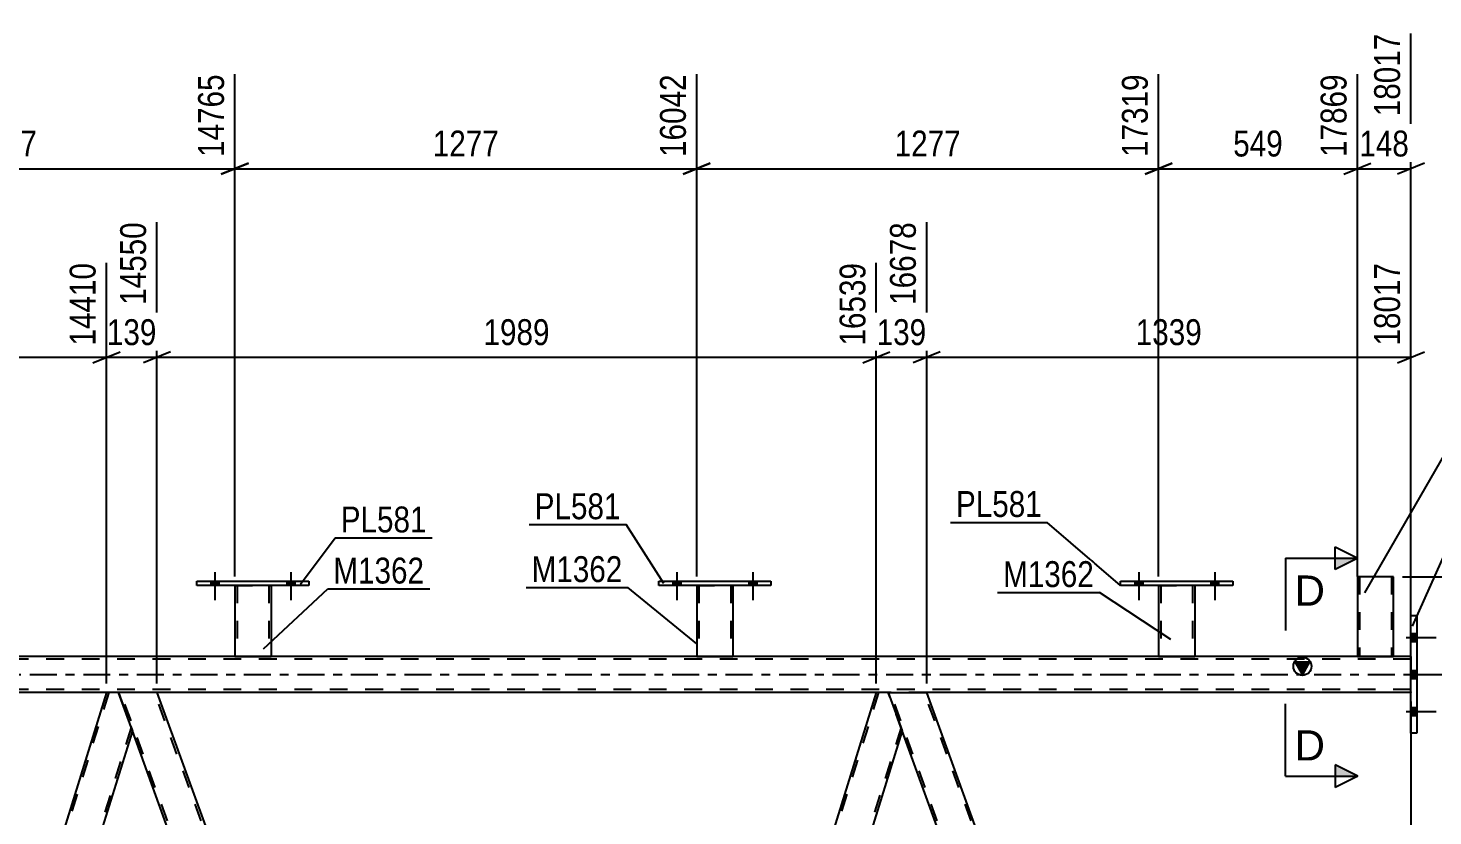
# Model space of a CAD drawing. Header units: millimetres. Extents: x 0 to 841, y 0 to 594.
# Drawn here: x 607.5 to 762.9, y 432.6 to 519.7 of the extents above; entities that cross this region are included whole.
import ezdxf

# ---------------------------------------------------------------- set-up
doc = ezdxf.new("R2010")
doc.units = ezdxf.units.MM
doc.linetypes.add('DXK_LINE_DOT2', pattern=[3.9198, 1.9599, -1.9599])
doc.linetypes.add('DXK_LINE_DOT3', pattern=[5.9187, 2.979, -0.9799, 0.9799, -0.9799])
doc.styles.add('Arial', font='ARIAL.TTF', dxfattribs={"height": 0.2})
doc.styles.add('Arial Narrow', font='ARIALN.TTF', dxfattribs={"height": 0.2})

# ---------------------------------------------------------------- blocks, each defined once
blk = doc.blocks.new('Bolt-232924980-2338 - 2334')
at = {"linetype": 'Continuous'}
for points in [[(761.09, 451.94), (761.09, 452.82), (760.45, 452.82), (760.45, 451.94)], [(761.09, 451.94), (761.09, 452.82), (760.45, 452.82), (760.45, 451.94)], [(761.09, 451.94), (761.09, 452.82), (760.45, 452.82), (760.45, 451.94)], [(761.09, 447.84), (761.09, 448.72), (760.45, 448.72), (760.45, 447.84)], [(761.09, 447.84), (761.09, 448.72), (760.45, 448.72), (760.45, 447.84)], [(761.09, 443.74), (761.09, 444.62), (760.45, 444.62), (760.45, 443.74)], [(761.09, 443.74), (761.09, 444.62), (760.45, 444.62), (760.45, 443.74)], [(761.09, 443.74), (761.09, 444.62), (760.45, 444.62), (760.45, 443.74)]]:
    blk.add_hatch(color=1, dxfattribs=at).paths.add_polyline_path(points)
at = {"color": 1, "linetype": 'Continuous'}
for p, q in [((759.93, 452.38), (763.25, 452.38)), ((759.93, 452.38), (763.25, 452.38)), ((759.93, 452.38), (763.25, 452.38)), ((760.45, 452.82), (761.09, 452.82)), ((760.45, 452.82), (761.09, 452.82)), ((760.45, 452.82), (761.09, 452.82)), ((760.45, 451.94), (761.09, 451.94)), ((760.45, 451.94), (761.09, 451.94)), ((760.45, 451.94), (761.09, 451.94)), ((759.93, 448.28), (763.25, 448.28)), ((759.93, 448.28), (763.25, 448.28)), ((760.45, 448.72), (761.09, 448.72)), ((760.45, 448.72), (761.09, 448.72)), ((760.45, 447.84), (761.09, 447.84)), ((760.45, 447.84), (761.09, 447.84)), ((760.45, 444.62), (761.09, 444.62)), ((760.45, 444.62), (761.09, 444.62)), ((760.45, 444.62), (761.09, 444.62)), ((759.93, 444.18), (763.25, 444.18)), ((759.93, 444.18), (763.25, 444.18)), ((759.93, 444.18), (763.25, 444.18)), ((760.45, 443.74), (761.09, 443.74)), ((760.45, 443.74), (761.09, 443.74)), ((760.45, 443.74), (761.09, 443.74))]:
    blk.add_line(p, q, dxfattribs=at)
blk = doc.blocks.new('Bolt-232924980-32868 - 2334')
at = {"linetype": 'Continuous'}
for points in [[(729.91, 458.12), (730.79, 458.12), (730.79, 458.6), (729.91, 458.6)], [(738.31, 458.12), (739.19, 458.12), (739.19, 458.6), (738.31, 458.6)]]:
    blk.add_hatch(color=1, dxfattribs=at).paths.add_polyline_path(points)
at = {"color": 1, "linetype": 'Continuous'}
for p, q in [((729.91, 458.6), (729.91, 458.12)), ((730.35, 459.6), (730.35, 456.48)), ((730.79, 458.6), (730.79, 458.12)), ((738.31, 458.6), (738.31, 458.12)), ((738.75, 459.6), (738.75, 456.48)), ((739.19, 458.6), (739.19, 458.12))]:
    blk.add_line(p, q, dxfattribs=at)
blk = doc.blocks.new('Bolt-232924980-32867 - 2334')
at = {"linetype": 'Continuous'}
for points in [[(729.91, 458.12), (730.79, 458.12), (730.79, 458.6), (729.91, 458.6)], [(738.31, 458.12), (739.19, 458.12), (739.19, 458.6), (738.31, 458.6)]]:
    blk.add_hatch(color=1, dxfattribs=at).paths.add_polyline_path(points)
at = {"color": 1, "linetype": 'Continuous'}
for p, q in [((729.91, 458.6), (729.91, 458.12)), ((730.35, 459.6), (730.35, 456.48)), ((730.79, 458.6), (730.79, 458.12)), ((738.31, 458.6), (738.31, 458.12)), ((738.75, 459.6), (738.75, 456.48)), ((739.19, 458.6), (739.19, 458.12))]:
    blk.add_line(p, q, dxfattribs=at)
blk = doc.blocks.new('Part-232924980-2497 - 2334')
at = {"color": 2, "linetype": 'Continuous'}
for p, q in [((760.45, 441.78), (760.45, 454.78)), ((760.45, 454.78), (761.09, 454.78)), ((761.09, 454.78), (761.09, 441.78)), ((761.09, 441.78), (760.45, 441.78))]:
    blk.add_line(p, q, dxfattribs=at)
blk = doc.blocks.new('Part-232924980-2433 - 2334')
at = {"color": 7, "linetype": 'DXK_LINE_DOT2'}
for p, q in [((701.58, 446.28), (664.76, 328.16)), ((704.06, 442.4), (667.55, 325.28)), ((664.63, 328.53), (665.05, 329.88)), ((669.24, 329.88), (667.8, 325.28)), ((665.81, 325.28), (664.63, 328.53)), ((667.8, 325.28), (665.81, 325.28))]:
    blk.add_line(p, q, dxfattribs=at)
at = {"color": 2, "linetype": 'Continuous'}
for p, q in [((701.33, 446.28), (665.05, 329.88)), ((702.65, 446.28), (701.33, 446.28)), ((702.65, 446.28), (704.19, 442.03)), ((704.19, 442.03), (669.24, 329.88))]:
    blk.add_line(p, q, dxfattribs=at)
blk = doc.blocks.new('Part-232924980-2438 - 2334')
at = {"color": 2, "linetype": 'Continuous'}
for p, q in [((621.77, 446.28), (617.51, 446.28)), ((621.77, 446.28), (664.13, 329.88)), ((659.88, 329.88), (619.06, 442.03))]:
    blk.add_line(p, q, dxfattribs=at)
at = {"color": 7, "linetype": 'DXK_LINE_DOT2'}
for p, q in [((617.51, 446.28), (619.06, 442.03)), ((661.81, 325.28), (617.77, 446.28)), ((665.55, 325.28), (621.51, 446.28)), ((661.55, 325.28), (659.88, 329.88)), ((665.81, 325.28), (664.13, 329.88)), ((665.81, 325.28), (661.55, 325.28))]:
    blk.add_line(p, q, dxfattribs=at)
blk = doc.blocks.new('Part-232924980-2443 - 2334')
at = {"color": 2, "linetype": 'Continuous'}
for p, q in [((616.19, 446.28), (579.49, 328.53)), ((617.51, 446.28), (616.19, 446.28)), ((619.06, 442.03), (617.51, 446.28)), ((619.06, 442.03), (582.67, 325.28)), ((580.68, 325.28), (579.49, 328.53))]:
    blk.add_line(p, q, dxfattribs=at)
at = {"color": 7, "linetype": 'DXK_LINE_DOT2'}
for p, q in [((616.45, 446.28), (579.63, 328.16)), ((618.92, 442.4), (582.42, 325.28)), ((582.67, 325.28), (580.68, 325.28))]:
    blk.add_line(p, q, dxfattribs=at)
blk = doc.blocks.new('Part-232924980-32838 - 2334')
at = {"color": 2, "linetype": 'Continuous'}
for p, q in [((732.55, 458.12), (732.55, 450.28)), ((736.55, 458.12), (736.55, 450.28)), ((732.55, 450.28), (736.55, 450.28))]:
    blk.add_line(p, q, dxfattribs=at)
at = {"color": 7, "linetype": 'DXK_LINE_DOT2'}
for p, q in [((732.55, 458.12), (736.55, 458.12)), ((732.55, 458.12), (732.55, 458.12)), ((732.55, 458.12), (732.55, 458.12)), ((732.79, 458.12), (732.79, 450.28)), ((736.31, 458.12), (736.31, 450.28)), ((736.55, 458.12), (736.55, 458.12)), ((736.55, 458.12), (736.55, 458.12)), ((736.26, 450.28), (736.3, 450.28)), ((736.26, 450.28), (736.3, 450.28)), ((736.3, 450.28), (736.31, 450.28)), ((736.3, 450.28), (736.31, 450.28))]:
    blk.add_line(p, q, dxfattribs=at)
blk = doc.blocks.new('Part-232924980-2518 - 2334')
at = {"linetype": 'Continuous'}
blk.add_hatch(color=2, dxfattribs=at).paths.add_polyline_path([(748.45, 448.28), (747.65, 449.68), (749.25, 449.68)])
at = {"color": 2, "linetype": 'Continuous'}
for p, q in [((760.45, 450.28), (98.71, 450.28)), ((748.45, 448.28), (747.65, 449.68)), ((747.65, 449.68), (749.25, 449.68)), ((749.25, 449.68), (748.45, 448.28)), ((616.19, 446.28), (536.64, 446.28)), ((701.33, 446.28), (621.77, 446.28)), ((760.45, 446.28), (706.9, 446.28))]:
    blk.add_line(p, q, dxfattribs=at)
at = {"color": 7, "linetype": 'DXK_LINE_DOT2'}
for p, q in [((760.45, 449.96), (98.71, 449.96)), ((760.45, 450.28), (760.45, 446.28)), ((760.45, 446.6), (98.71, 446.6)), ((621.77, 446.28), (616.19, 446.28)), ((706.9, 446.28), (701.33, 446.28))]:
    blk.add_line(p, q, dxfattribs=at)
at = {"color": 7, "linetype": 'DXK_LINE_DOT3'}
blk.add_line((98.71, 448.28), (760.45, 448.28), dxfattribs=at)
at = {"color": 2, "linetype": 'Continuous'}
blk.add_circle((748.45, 449.18), 1, dxfattribs=at)
blk = doc.blocks.new('Part-232924980-2572 - 2334')
at = {"color": 2, "linetype": 'Continuous'}
for p, q in [((702.65, 446.28), (706.9, 446.28)), ((750.94, 325.28), (706.9, 446.28)), ((746.69, 325.28), (704.19, 442.03))]:
    blk.add_line(p, q, dxfattribs=at)
at = {"color": 7, "linetype": 'DXK_LINE_DOT2'}
for p, q in [((704.19, 442.03), (702.65, 446.28)), ((746.94, 325.28), (702.9, 446.28)), ((750.69, 325.28), (706.65, 446.28)), ((750.94, 325.28), (746.69, 325.28))]:
    blk.add_line(p, q, dxfattribs=at)
blk = doc.blocks.new('Part-232924980-32834 - 2334')
at = {"color": 2, "linetype": 'Continuous'}
for p, q in [((630.39, 458.12), (630.39, 450.28)), ((634.39, 458.12), (634.39, 450.28)), ((630.39, 450.28), (634.39, 450.28))]:
    blk.add_line(p, q, dxfattribs=at)
at = {"color": 7, "linetype": 'DXK_LINE_DOT2'}
for p, q in [((630.39, 458.12), (634.39, 458.12)), ((630.39, 458.12), (630.39, 458.12)), ((630.39, 458.12), (630.39, 458.12)), ((630.63, 458.12), (630.63, 450.28)), ((634.15, 458.12), (634.15, 450.28)), ((634.39, 458.12), (634.39, 458.12)), ((634.39, 458.12), (634.39, 458.12)), ((634.13, 450.28), (634.1, 450.28)), ((634.1, 450.28), (634.13, 450.28)), ((634.15, 450.28), (634.13, 450.28)), ((634.13, 450.28), (634.15, 450.28))]:
    blk.add_line(p, q, dxfattribs=at)
blk = doc.blocks.new('Part-232924980-32835 - 2334')
at = {"color": 2, "linetype": 'Continuous'}
for p, q in [((626.19, 458.12), (626.19, 458.6)), ((626.19, 458.6), (638.59, 458.6)), ((638.59, 458.6), (638.59, 458.12)), ((638.59, 458.12), (626.19, 458.12))]:
    blk.add_line(p, q, dxfattribs=at)
blk = doc.blocks.new('Part-232924980-32836 - 2334')
at = {"color": 2, "linetype": 'Continuous'}
for p, q in [((681.47, 458.12), (681.47, 450.28)), ((685.47, 458.12), (685.47, 450.28)), ((681.47, 450.28), (685.47, 450.28))]:
    blk.add_line(p, q, dxfattribs=at)
at = {"color": 7, "linetype": 'DXK_LINE_DOT2'}
for p, q in [((681.47, 458.12), (685.47, 458.12)), ((681.47, 458.12), (681.47, 458.12)), ((681.47, 458.12), (681.47, 458.12)), ((681.71, 458.12), (681.71, 450.28)), ((685.23, 458.12), (685.23, 450.28)), ((685.47, 458.12), (685.47, 458.12)), ((685.47, 458.12), (685.47, 458.12)), ((685.18, 450.28), (685.21, 450.28)), ((685.18, 450.28), (685.21, 450.28)), ((685.21, 450.28), (685.23, 450.28)), ((685.21, 450.28), (685.23, 450.28))]:
    blk.add_line(p, q, dxfattribs=at)
blk = doc.blocks.new('Part-232924980-32837 - 2334')
at = {"color": 2, "linetype": 'Continuous'}
for p, q in [((677.27, 458.12), (677.27, 458.6)), ((677.27, 458.6), (689.67, 458.6)), ((689.67, 458.6), (689.67, 458.12)), ((689.67, 458.12), (677.27, 458.12))]:
    blk.add_line(p, q, dxfattribs=at)
blk = doc.blocks.new('Part-232924980-32839 - 2334')
at = {"color": 2, "linetype": 'Continuous'}
for p, q in [((728.35, 458.12), (728.35, 458.6)), ((728.35, 458.6), (740.75, 458.6)), ((740.75, 458.6), (740.75, 458.12)), ((740.75, 458.12), (728.35, 458.12))]:
    blk.add_line(p, q, dxfattribs=at)
blk = doc.blocks.new('Part-232924980-32840 - 2334')
at = {"color": 2, "linetype": 'Continuous'}
for p, q in [((758.53, 459.08), (754.53, 459.08)), ((754.53, 459.08), (754.53, 450.28)), ((758.53, 450.28), (758.53, 459.08)), ((754.53, 450.28), (758.53, 450.28))]:
    blk.add_line(p, q, dxfattribs=at)
at = {"color": 7, "linetype": 'DXK_LINE_DOT2'}
for p, q in [((754.77, 459.08), (754.77, 450.28)), ((758.22, 459.08), (758.23, 459.08)), ((758.23, 459.08), (758.27, 459.08)), ((758.27, 459.08), (758.29, 459.08)), ((758.29, 459.08), (758.29, 450.28)), ((758.27, 450.28), (758.23, 450.28)), ((758.27, 450.28), (758.23, 450.28)), ((758.29, 450.28), (758.27, 450.28)), ((758.27, 450.28), (758.29, 450.28))]:
    blk.add_line(p, q, dxfattribs=at)
blk = doc.blocks.new('Bolt-232924980-32863 - 2334')
at = {"linetype": 'Continuous'}
for points in [[(627.75, 458.12), (628.63, 458.12), (628.63, 458.6), (627.75, 458.6)], [(636.15, 458.12), (637.03, 458.12), (637.03, 458.6), (636.15, 458.6)]]:
    blk.add_hatch(color=1, dxfattribs=at).paths.add_polyline_path(points)
at = {"color": 1, "linetype": 'Continuous'}
for p, q in [((627.75, 458.6), (627.75, 458.12)), ((628.19, 459.6), (628.19, 456.48)), ((628.63, 458.6), (628.63, 458.12)), ((636.15, 458.6), (636.15, 458.12)), ((636.59, 459.6), (636.59, 456.48)), ((637.03, 458.6), (637.03, 458.12))]:
    blk.add_line(p, q, dxfattribs=at)
blk = doc.blocks.new('Bolt-232924980-32864 - 2334')
at = {"linetype": 'Continuous'}
for points in [[(627.75, 458.12), (628.63, 458.12), (628.63, 458.6), (627.75, 458.6)], [(636.15, 458.12), (637.03, 458.12), (637.03, 458.6), (636.15, 458.6)]]:
    blk.add_hatch(color=1, dxfattribs=at).paths.add_polyline_path(points)
at = {"color": 1, "linetype": 'Continuous'}
for p, q in [((627.75, 458.6), (627.75, 458.12)), ((628.19, 459.6), (628.19, 456.48)), ((628.63, 458.6), (628.63, 458.12)), ((636.15, 458.6), (636.15, 458.12)), ((636.59, 459.6), (636.59, 456.48)), ((637.03, 458.6), (637.03, 458.12))]:
    blk.add_line(p, q, dxfattribs=at)
blk = doc.blocks.new('Bolt-232924980-32865 - 2334')
at = {"linetype": 'Continuous'}
for points in [[(678.83, 458.12), (679.71, 458.12), (679.71, 458.6), (678.83, 458.6)], [(687.23, 458.12), (688.11, 458.12), (688.11, 458.6), (687.23, 458.6)]]:
    blk.add_hatch(color=1, dxfattribs=at).paths.add_polyline_path(points)
at = {"color": 1, "linetype": 'Continuous'}
for p, q in [((678.83, 458.6), (678.83, 458.12)), ((679.27, 459.6), (679.27, 456.48)), ((679.71, 458.6), (679.71, 458.12)), ((687.23, 458.6), (687.23, 458.12)), ((687.67, 459.6), (687.67, 456.48)), ((688.11, 458.6), (688.11, 458.12))]:
    blk.add_line(p, q, dxfattribs=at)
blk = doc.blocks.new('Bolt-232924980-32866 - 2334')
at = {"linetype": 'Continuous'}
for points in [[(678.83, 458.12), (679.71, 458.12), (679.71, 458.6), (678.83, 458.6)], [(687.23, 458.12), (688.11, 458.12), (688.11, 458.6), (687.23, 458.6)]]:
    blk.add_hatch(color=1, dxfattribs=at).paths.add_polyline_path(points)
at = {"color": 1, "linetype": 'Continuous'}
for p, q in [((678.83, 458.6), (678.83, 458.12)), ((679.27, 459.6), (679.27, 456.48)), ((679.71, 458.6), (679.71, 458.12)), ((687.23, 458.6), (687.23, 458.12)), ((687.67, 459.6), (687.67, 456.48)), ((688.11, 458.6), (688.11, 458.12))]:
    blk.add_line(p, q, dxfattribs=at)
blk = doc.blocks.new('StraightDimension-232924980-10067 - 2334')
at = {"color": 7, "linetype": 'Continuous'}
for p, q in [((621.77, 447.28), (621.77, 498.28)), ((701.33, 447.28), (701.33, 493.78)), ((623.27, 483.94), (620.27, 482.74)), ((621.77, 483.34), (701.33, 483.34)), ((699.83, 482.74), (702.83, 483.94))]:
    blk.add_line(p, q, dxfattribs=at)
at = {"color": 0, "linetype": 'Continuous'}
blk.add_wipeout([(700.73, 494.38), (696.53, 494.38), (696.53, 484.04), (700.73, 484.04)], dxfattribs=at)
at = {"color": 0}
blk.add_wipeout([(665.81, 484.09), (665.81, 488.29), (657.29, 488.29), (657.29, 484.09)], dxfattribs=at)
at = {"color": 3, "linetype": 'Continuous', "style": 'Arial Narrow'}
blk.add_text('16539', height=2.863, rotation=90.0002, dxfattribs=at).set_placement((700.13, 484.64))
at = {"color": 3, "style": 'Arial Narrow'}
blk.add_text('1989', height=2.863, dxfattribs=at).set_placement((657.89, 484.69))
blk = doc.blocks.new('StraightDimension-232924980-36640 - 2334')
at = {"color": 7, "linetype": 'Continuous'}
for p, q in [((810.27, 457.58), (809.07, 460.58)), ((759.53, 459.08), (812.07, 459.08)), ((809.67, 314.68), (809.67, 459.08)), ((809.07, 316.18), (810.27, 313.18)), ((673.38, 314.68), (812.07, 314.68))]:
    blk.add_line(p, q, dxfattribs=at)
at = {"color": 0}
blk.add_wipeout([(808.92, 391.14), (804.72, 391.14), (804.72, 382.62), (808.92, 382.62)], dxfattribs=at)
at = {"color": 3, "style": 'Arial Narrow'}
blk.add_text('3610', height=2.863, rotation=90.0002, dxfattribs=at).set_placement((808.32, 383.22))
blk = doc.blocks.new('StraightDimension-232924980-9369 - 2334')
at = {"color": 7, "linetype": 'Continuous'}
for p, q in [((760.45, 445.28), (760.45, 385.94)), ((782.35, 326.28), (782.35, 391.19)), ((761.95, 388.94), (758.95, 387.74)), ((780.85, 387.74), (783.85, 388.94)), ((760.45, 388.34), (782.35, 388.34))]:
    blk.add_line(p, q, dxfattribs=at)
at = {"color": 0}
blk.add_wipeout([(775.66, 389.09), (775.66, 393.29), (767.14, 393.29), (767.14, 389.09)], dxfattribs=at)
at = {"color": 3, "style": 'Arial Narrow'}
blk.add_text('1290', height=2.863, dxfattribs=at).set_placement((767.74, 389.69))
blk = doc.blocks.new('StraightDimension-232924980-36407 - 2334')
at = {"color": 7, "linetype": 'Continuous'}
for p, q in [((760.45, 451.28), (760.45, 519.13)), ((754.53, 459.12), (754.53, 514.63)), ((753.03, 503.59), (756.03, 504.79)), ((754.53, 504.19), (760.45, 504.19)), ((761.95, 504.79), (758.95, 503.59))]:
    blk.add_line(p, q, dxfattribs=at)
at = {"color": 0}
blk.add_wipeout([(760.83, 504.94), (760.83, 509.14), (754.15, 509.14), (754.15, 504.94)], dxfattribs=at)
at = {"color": 3, "style": 'Arial Narrow'}
blk.add_text('148', height=2.863, dxfattribs=at).set_placement((754.75, 505.54))
at = {"color": 0, "linetype": 'Continuous'}
blk.add_wipeout([(759.85, 519.73), (755.65, 519.73), (755.65, 509.39), (759.85, 509.39)], dxfattribs=at)
at = {"color": 3, "linetype": 'Continuous', "style": 'Arial Narrow'}
blk.add_text('18017', height=2.863, rotation=90.0002, dxfattribs=at).set_placement((759.25, 509.99))
blk = doc.blocks.new('StraightDimension-232924980-9352 - 2334')
at = {"color": 7, "linetype": 'Continuous'}
for p, q in [((798.23, 446.78), (797.03, 449.78)), ((761.45, 448.28), (800.03, 448.28)), ((797.63, 322.28), (797.63, 448.28)), ((797.03, 323.78), (798.23, 320.78)), ((784.15, 322.28), (800.03, 322.28))]:
    blk.add_line(p, q, dxfattribs=at)
at = {"color": 0}
blk.add_wipeout([(796.88, 389.53), (792.68, 389.53), (792.68, 381.02), (796.88, 381.02)], dxfattribs=at)
at = {"color": 3, "style": 'Arial Narrow'}
blk.add_text('3150', height=2.863, rotation=90.0002, dxfattribs=at).set_placement((796.28, 381.62))
blk = doc.blocks.new('StraightDimension-232924980-10065 - 2334')
at = {"color": 7, "linetype": 'Continuous'}
for p, q in [((706.9, 447.28), (706.9, 498.28)), ((760.45, 451.28), (760.45, 493.78)), ((708.4, 483.94), (705.4, 482.74)), ((706.9, 483.34), (760.45, 483.34)), ((758.95, 482.74), (761.95, 483.94))]:
    blk.add_line(p, q, dxfattribs=at)
at = {"color": 0, "linetype": 'Continuous'}
blk.add_wipeout([(759.85, 494.38), (755.65, 494.38), (755.65, 484.04), (759.85, 484.04)], dxfattribs=at)
at = {"color": 0}
blk.add_wipeout([(737.93, 484.09), (737.93, 488.29), (729.42, 488.29), (729.42, 484.09)], dxfattribs=at)
at = {"color": 3, "linetype": 'Continuous', "style": 'Arial Narrow'}
blk.add_text('18017', height=2.863, rotation=90.0002, dxfattribs=at).set_placement((759.25, 484.64))
at = {"color": 3, "style": 'Arial Narrow'}
blk.add_text('1339', height=2.863, dxfattribs=at).set_placement((730.02, 484.69))
blk = doc.blocks.new('StraightDimension-232924980-10066 - 2334')
at = {"color": 7, "linetype": 'Continuous'}
for p, q in [((706.9, 447.28), (706.9, 498.28)), ((701.33, 447.28), (701.33, 493.78)), ((699.83, 482.74), (702.83, 483.94)), ((701.33, 483.34), (706.9, 483.34)), ((708.4, 483.94), (705.4, 482.74))]:
    blk.add_line(p, q, dxfattribs=at)
at = {"color": 0}
blk.add_wipeout([(707.46, 484.09), (707.46, 488.29), (700.77, 488.29), (700.77, 484.09)], dxfattribs=at)
at = {"color": 3, "style": 'Arial Narrow'}
blk.add_text('139', height=2.863, dxfattribs=at).set_placement((701.37, 484.69))
at = {"color": 0, "linetype": 'Continuous'}
blk.add_wipeout([(706.3, 498.88), (702.1, 498.88), (702.1, 488.54), (706.3, 488.54)], dxfattribs=at)
at = {"color": 3, "linetype": 'Continuous', "style": 'Arial Narrow'}
blk.add_text('16678', height=2.863, rotation=90.0002, dxfattribs=at).set_placement((705.7, 489.14))
blk = doc.blocks.new('StraightDimension-232924980-10068 - 2334')
at = {"color": 7, "linetype": 'Continuous'}
for p, q in [((621.77, 447.28), (621.77, 498.28)), ((616.19, 447.28), (616.19, 493.78)), ((614.69, 482.74), (617.69, 483.94)), ((616.19, 483.34), (621.77, 483.34)), ((623.27, 483.94), (620.27, 482.74))]:
    blk.add_line(p, q, dxfattribs=at)
at = {"color": 0}
blk.add_wipeout([(622.32, 484.09), (622.32, 488.29), (615.64, 488.29), (615.64, 484.09)], dxfattribs=at)
at = {"color": 3, "style": 'Arial Narrow'}
blk.add_text('139', height=2.863, dxfattribs=at).set_placement((616.24, 484.69))
at = {"color": 0, "linetype": 'Continuous'}
blk.add_wipeout([(621.17, 498.88), (616.97, 498.88), (616.97, 488.54), (621.17, 488.54)], dxfattribs=at)
at = {"color": 3, "linetype": 'Continuous', "style": 'Arial Narrow'}
blk.add_text('14550', height=2.863, rotation=90.0002, dxfattribs=at).set_placement((620.57, 489.14))
blk = doc.blocks.new('StraightDimension-232924980-10069 - 2334')
at = {"color": 7, "linetype": 'Continuous'}
for p, q in [((536.64, 447.28), (536.64, 498.28)), ((616.19, 447.28), (616.19, 493.78)), ((538.14, 483.94), (535.14, 482.74)), ((536.64, 483.34), (616.19, 483.34)), ((614.69, 482.74), (617.69, 483.94))]:
    blk.add_line(p, q, dxfattribs=at)
at = {"color": 0, "linetype": 'Continuous'}
blk.add_wipeout([(615.59, 494.38), (611.39, 494.38), (611.39, 484.04), (615.59, 484.04)], dxfattribs=at)
at = {"color": 0}
blk.add_wipeout([(580.67, 484.09), (580.67, 488.29), (572.16, 488.29), (572.16, 484.09)], dxfattribs=at)
at = {"color": 3, "linetype": 'Continuous', "style": 'Arial Narrow'}
blk.add_text('14410', height=2.863, rotation=90.0002, dxfattribs=at).set_placement((614.99, 484.64))
at = {"color": 3, "style": 'Arial Narrow'}
blk.add_text('1989', height=2.863, dxfattribs=at).set_placement((572.76, 484.69))
blk = doc.blocks.new('StraightDimension-232924980-36408 - 2334')
at = {"color": 7, "linetype": 'Continuous'}
for p, q in [((732.55, 459.12), (732.55, 514.63)), ((754.53, 459.12), (754.53, 514.63)), ((734.05, 504.79), (731.05, 503.59)), ((732.55, 504.19), (754.53, 504.19)), ((753.03, 503.59), (756.03, 504.79))]:
    blk.add_line(p, q, dxfattribs=at)
at = {"color": 0, "linetype": 'Continuous'}
blk.add_wipeout([(753.93, 515.23), (749.73, 515.23), (749.73, 504.89), (753.93, 504.89)], dxfattribs=at)
at = {"color": 0}
blk.add_wipeout([(746.88, 504.94), (746.88, 509.14), (740.2, 509.14), (740.2, 504.94)], dxfattribs=at)
at = {"color": 3, "linetype": 'Continuous', "style": 'Arial Narrow'}
blk.add_text('17869', height=2.863, rotation=90.0002, dxfattribs=at).set_placement((753.33, 505.49))
at = {"color": 3, "style": 'Arial Narrow'}
blk.add_text('549', height=2.863, dxfattribs=at).set_placement((740.8, 505.54))
blk = doc.blocks.new('StraightDimension-232924980-36409 - 2334')
at = {"color": 7, "linetype": 'Continuous'}
for p, q in [((681.47, 459.12), (681.47, 514.63)), ((732.55, 459.12), (732.55, 514.63)), ((682.97, 504.79), (679.97, 503.59)), ((681.47, 504.19), (732.55, 504.19)), ((731.05, 503.59), (734.05, 504.79))]:
    blk.add_line(p, q, dxfattribs=at)
at = {"color": 0, "linetype": 'Continuous'}
blk.add_wipeout([(731.95, 515.23), (727.75, 515.23), (727.75, 504.89), (731.95, 504.89)], dxfattribs=at)
at = {"color": 0}
blk.add_wipeout([(711.27, 504.94), (711.27, 509.14), (702.76, 509.14), (702.76, 504.94)], dxfattribs=at)
at = {"color": 3, "linetype": 'Continuous', "style": 'Arial Narrow'}
blk.add_text('17319', height=2.863, rotation=90.0002, dxfattribs=at).set_placement((731.35, 505.49))
at = {"color": 3, "style": 'Arial Narrow'}
blk.add_text('1277', height=2.863, dxfattribs=at).set_placement((703.36, 505.54))
blk = doc.blocks.new('StraightDimension-232924980-36410 - 2334')
at = {"color": 7, "linetype": 'Continuous'}
for p, q in [((630.39, 459.12), (630.39, 514.63)), ((681.47, 459.12), (681.47, 514.63)), ((631.89, 504.79), (628.89, 503.59)), ((630.39, 504.19), (681.47, 504.19)), ((679.97, 503.59), (682.97, 504.79))]:
    blk.add_line(p, q, dxfattribs=at)
at = {"color": 0, "linetype": 'Continuous'}
blk.add_wipeout([(680.87, 515.23), (676.67, 515.23), (676.67, 504.89), (680.87, 504.89)], dxfattribs=at)
at = {"color": 0}
blk.add_wipeout([(660.19, 504.94), (660.19, 509.14), (651.68, 509.14), (651.68, 504.94)], dxfattribs=at)
at = {"color": 3, "linetype": 'Continuous', "style": 'Arial Narrow'}
blk.add_text('16042', height=2.863, rotation=90.0002, dxfattribs=at).set_placement((680.27, 505.49))
at = {"color": 3, "style": 'Arial Narrow'}
blk.add_text('1277', height=2.863, dxfattribs=at).set_placement((652.28, 505.54))
blk = doc.blocks.new('StraightDimension-232924980-36411 - 2334')
at = {"color": 7, "linetype": 'Continuous'}
for p, q in [((579.31, 459.12), (579.31, 514.63)), ((630.39, 459.12), (630.39, 514.63)), ((580.81, 504.79), (577.81, 503.59)), ((579.31, 504.19), (630.39, 504.19)), ((628.89, 503.59), (631.89, 504.79))]:
    blk.add_line(p, q, dxfattribs=at)
at = {"color": 0, "linetype": 'Continuous'}
blk.add_wipeout([(629.79, 515.23), (625.59, 515.23), (625.59, 504.89), (629.79, 504.89)], dxfattribs=at)
at = {"color": 0}
blk.add_wipeout([(609.11, 504.94), (609.11, 509.14), (600.6, 509.14), (600.6, 504.94)], dxfattribs=at)
at = {"color": 3, "linetype": 'Continuous', "style": 'Arial Narrow'}
blk.add_text('14765', height=2.863, rotation=90.0002, dxfattribs=at).set_placement((629.19, 505.49))
at = {"color": 3, "style": 'Arial Narrow'}
blk.add_text('1277', height=2.863, dxfattribs=at).set_placement((601.2, 505.54))
blk = doc.blocks.new('Mark-232924980-36789 - 2334')
at = {"color": 0}
blk.add_wipeout([(673.26, 458.49), (673.26, 461.49), (663.21, 461.49), (663.21, 458.49)], dxfattribs=at)
blk.add_wipeout([(673.26, 458.49), (673.26, 461.49), (663.21, 461.49), (663.21, 458.49)], dxfattribs=at)
at = {"color": 30, "linetype": 'Continuous'}
for p in [(662.61, 457.89), (681.48, 451.67)]:
    blk.add_line(p, (673.86, 457.89), dxfattribs=at)
at = {"color": 3, "style": 'Arial Narrow'}
blk.add_text('M1362', height=2.863, dxfattribs=at).set_placement((663.21, 458.49))
blk = doc.blocks.new('Mark-232924980-9469 - 2334')
at = {"color": 0}
blk.add_wipeout([(773.21, 467.17), (773.21, 470.17), (767, 470.17), (767, 467.17)], dxfattribs=at)
blk.add_wipeout([(773.21, 467.17), (773.21, 470.17), (767, 470.17), (767, 467.17)], dxfattribs=at)
at = {"color": 30, "linetype": 'Continuous'}
for p, q in [((760.63, 453.63), (766.4, 466.57)), ((766.4, 466.57), (773.81, 466.57))]:
    blk.add_line(p, q, dxfattribs=at)
at = {"color": 3, "style": 'Arial Narrow'}
blk.add_text('SP4', height=2.863, dxfattribs=at).set_placement((767, 467.17))
blk = doc.blocks.new('SectionMark-232924980-17185 - 2334')
at = {"linetype": 'Continuous'}
for points in [[(752.08, 459.88), (752.08, 461.13), (754.58, 461.13)], [(752.08, 437.02), (752.08, 438.27), (754.58, 437.02)]]:
    blk.add_hatch(color=6, dxfattribs=at).paths.add_polyline_path(points)
at = {"color": 6, "linetype": 'Continuous'}
for p, q in [((752.08, 459.88), (752.08, 462.38)), ((752.08, 462.38), (754.58, 461.13)), ((746.58, 461.13), (746.58, 453.13)), ((746.58, 461.13), (754.58, 461.13)), ((754.58, 461.13), (752.08, 459.88)), ((746.58, 437.02), (746.58, 445.02)), ((754.58, 437.02), (752.08, 438.27)), ((752.08, 438.27), (752.08, 435.77)), ((746.58, 437.02), (754.58, 437.02)), ((754.58, 437.02), (752.08, 435.77))]:
    blk.add_line(p, q, dxfattribs=at)
at = {"color": 0, "linetype": 'Continuous'}
for points in [[(750.95, 455.88), (750.95, 459.38), (747.58, 459.38), (747.58, 455.88)], [(750.95, 438.77), (750.95, 442.27), (747.58, 442.27), (747.58, 438.77)]]:
    blk.add_wipeout(points, dxfattribs=at)
at = {"color": 3, "linetype": 'Continuous', "style": 'Arial'}
for p in [(747.58, 455.88), (747.58, 438.77)]:
    blk.add_text('D', height=3.34, dxfattribs=at).set_placement(p)
blk = doc.blocks.new('Mark-232924980-36792 - 2334')
at = {"color": 0}
blk.add_wipeout([(673.05, 465.44), (673.05, 468.44), (663.55, 468.44), (663.55, 465.44)], dxfattribs=at)
blk.add_wipeout([(673.05, 465.44), (673.05, 468.44), (663.55, 468.44), (663.55, 465.44)], dxfattribs=at)
at = {"color": 30, "linetype": 'Continuous'}
for p in [(662.95, 464.84), (677.82, 458.35)]:
    blk.add_line(p, (673.65, 464.84), dxfattribs=at)
at = {"color": 3, "style": 'Arial Narrow'}
blk.add_text('PL581', height=2.863, dxfattribs=at).set_placement((663.55, 465.44))
blk = doc.blocks.new('Mark-232924980-36783 - 2334')
at = {"color": 0}
blk.add_wipeout([(651.34, 458.33), (651.34, 461.33), (641.28, 461.33), (641.28, 458.33)], dxfattribs=at)
blk.add_wipeout([(651.34, 458.33), (651.34, 461.33), (641.28, 461.33), (641.28, 458.33)], dxfattribs=at)
at = {"color": 30, "linetype": 'Continuous'}
for p, q in [((633.57, 451.1), (640.68, 457.73)), ((640.68, 457.73), (651.94, 457.73))]:
    blk.add_line(p, q, dxfattribs=at)
at = {"color": 3, "style": 'Arial Narrow'}
blk.add_text('M1362', height=2.863, dxfattribs=at).set_placement((641.28, 458.33))
blk = doc.blocks.new('Mark-232924980-36786 - 2334')
at = {"color": 0}
blk.add_wipeout([(651.6, 463.98), (651.6, 466.98), (642.1, 466.98), (642.1, 463.98)], dxfattribs=at)
blk.add_wipeout([(651.6, 463.98), (651.6, 466.98), (642.1, 466.98), (642.1, 463.98)], dxfattribs=at)
at = {"color": 30, "linetype": 'Continuous'}
for p, q in [((637.65, 458.27), (641.5, 463.38)), ((641.5, 463.38), (652.2, 463.38))]:
    blk.add_line(p, q, dxfattribs=at)
at = {"color": 3, "style": 'Arial Narrow'}
blk.add_text('PL581', height=2.863, dxfattribs=at).set_placement((642.1, 463.98))
blk = doc.blocks.new('Mark-232924980-36795 - 2334')
at = {"color": 0}
blk.add_wipeout([(725.41, 457.94), (725.41, 460.94), (715.35, 460.94), (715.35, 457.94)], dxfattribs=at)
blk.add_wipeout([(725.41, 457.94), (725.41, 460.94), (715.35, 460.94), (715.35, 457.94)], dxfattribs=at)
at = {"color": 30, "linetype": 'Continuous'}
for p in [(714.75, 457.34), (733.91, 452.14)]:
    blk.add_line(p, (726.01, 457.34), dxfattribs=at)
at = {"color": 3, "style": 'Arial Narrow'}
blk.add_text('M1362', height=2.863, dxfattribs=at).set_placement((715.35, 457.94))
blk = doc.blocks.new('Mark-232924980-36798 - 2334')
at = {"color": 0}
blk.add_wipeout([(719.64, 465.69), (719.64, 468.69), (710.14, 468.69), (710.14, 465.69)], dxfattribs=at)
blk.add_wipeout([(719.64, 465.69), (719.64, 468.69), (710.14, 468.69), (710.14, 465.69)], dxfattribs=at)
at = {"color": 30, "linetype": 'Continuous'}
for p in [(709.54, 465.09), (728.35, 458.12)]:
    blk.add_line(p, (720.24, 465.09), dxfattribs=at)
at = {"color": 3, "style": 'Arial Narrow'}
blk.add_text('PL581', height=2.863, dxfattribs=at).set_placement((710.14, 465.69))
blk = doc.blocks.new('Mark-232924980-36801 - 2334')
at = {"color": 0}
blk.add_wipeout([(774.99, 473.49), (774.99, 476.49), (764.94, 476.49), (764.94, 473.49)], dxfattribs=at)
blk.add_wipeout([(774.99, 473.49), (774.99, 476.49), (764.94, 476.49), (764.94, 473.49)], dxfattribs=at)
at = {"color": 30, "linetype": 'Continuous'}
for p, q in [((755.34, 457.31), (764.34, 472.89)), ((764.34, 472.89), (775.59, 472.89))]:
    blk.add_line(p, q, dxfattribs=at)
at = {"color": 3, "style": 'Arial Narrow'}
blk.add_text('M1450', height=2.863, dxfattribs=at).set_placement((764.94, 473.49))

msp = doc.modelspace()

# ---------------------------------------------------------------- block references
for name in ['Part-232924980-32835 - 2334', 'Bolt-232924980-32863 - 2334', 'Bolt-232924980-32864 - 2334', 'Part-232924980-32837 - 2334', 'Bolt-232924980-32865 - 2334', 'Bolt-232924980-32866 - 2334', 'Part-232924980-32839 - 2334', 'Bolt-232924980-32868 - 2334', 'Bolt-232924980-32867 - 2334', 'Part-232924980-32840 - 2334', 'Part-232924980-32834 - 2334', 'Part-232924980-32836 - 2334', 'Part-232924980-32838 - 2334', 'Part-232924980-2497 - 2334', 'Bolt-232924980-2338 - 2334', 'Part-232924980-2518 - 2334', 'Part-232924980-2443 - 2334', 'Part-232924980-2438 - 2334', 'Part-232924980-2433 - 2334', 'Part-232924980-2572 - 2334']:
    msp.add_blockref(name, (0, 0))

# ---------------------------------------------------------------- next in the draw order: block references
msp.add_blockref('StraightDimension-232924980-10067 - 2334', (0, 0))

# ---------------------------------------------------------------- next in the draw order: block references
for name in ['StraightDimension-232924980-10068 - 2334', 'StraightDimension-232924980-36640 - 2334']:
    msp.add_blockref(name, (0, 0))

# ---------------------------------------------------------------- next in the draw order: block references
for name in ['StraightDimension-232924980-36407 - 2334', 'StraightDimension-232924980-10069 - 2334', 'StraightDimension-232924980-9369 - 2334']:
    msp.add_blockref(name, (0, 0))

# ---------------------------------------------------------------- next in the draw order: block references
msp.add_blockref('StraightDimension-232924980-9352 - 2334', (0, 0))

# ---------------------------------------------------------------- next in the draw order: block references
msp.add_blockref('StraightDimension-232924980-10065 - 2334', (0, 0))

# ---------------------------------------------------------------- next in the draw order: block references
for name in ['StraightDimension-232924980-36408 - 2334', 'StraightDimension-232924980-10066 - 2334', 'Mark-232924980-9469 - 2334']:
    msp.add_blockref(name, (0, 0))

# ---------------------------------------------------------------- next in the draw order: block references
for name in ['StraightDimension-232924980-36409 - 2334', 'SectionMark-232924980-17185 - 2334']:
    msp.add_blockref(name, (0, 0))

# ---------------------------------------------------------------- next in the draw order: block references
for name in ['StraightDimension-232924980-36410 - 2334', 'Mark-232924980-36801 - 2334', 'Mark-232924980-36795 - 2334']:
    msp.add_blockref(name, (0, 0))

# ---------------------------------------------------------------- next in the draw order: block references
for name in ['StraightDimension-232924980-36411 - 2334', 'Mark-232924980-36798 - 2334', 'Mark-232924980-36789 - 2334', 'Mark-232924980-36783 - 2334']:
    msp.add_blockref(name, (0, 0))

# ---------------------------------------------------------------- next in the draw order: block references
for name in ['Mark-232924980-36792 - 2334', 'Mark-232924980-36786 - 2334']:
    msp.add_blockref(name, (0, 0))

doc.saveas('drawing.dxf')
